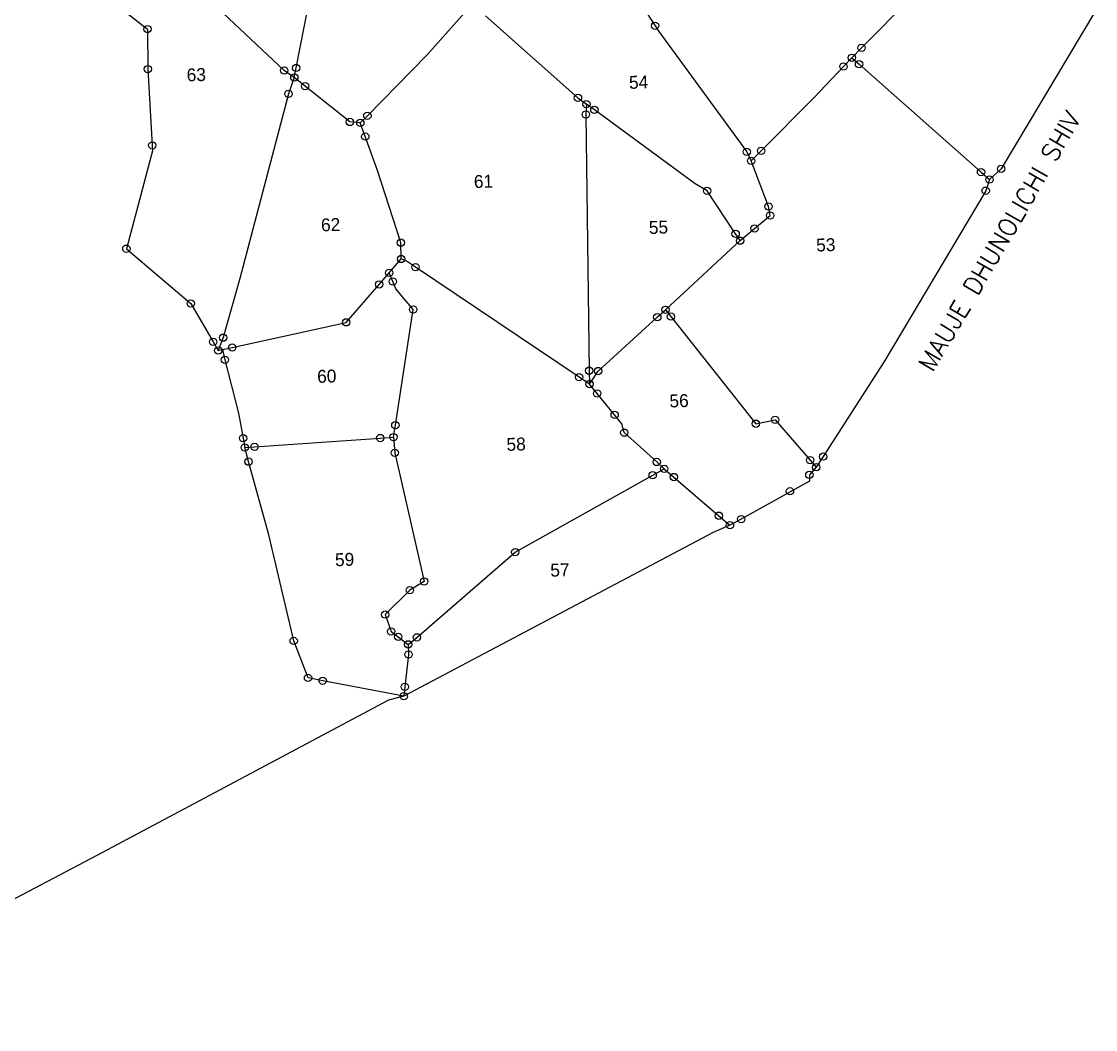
# Model space of a CAD drawing. Header units: metres. Extents: x 266683 to 269478, y 2139912 to 2141851.
# Drawn here: x 267767 to 268516, y 2139926 to 2140628 of the extents above; entities that cross this region are included whole.
import ezdxf

# ---------------------------------------------------------------- set-up
doc = ezdxf.new("R2010")
doc.units = ezdxf.units.M
for name, color, linetype in [('POLY_PARCEL', 6, 'Continuous'), ('SYM_STONE', 1, 'Continuous'), ('TEXT_MAPOUT', 7, 'Continuous'), ('TEXT_PARCEL', 7, 'Continuous'), ('V_BOUND_LINE', 7, 'Continuous')]:
    doc.layers.add(name, color=color, linetype=linetype)
doc.styles.get("Standard").update_dxf_attribs({"font": 'simplex.shx'})
doc.styles.add('TEXT_MAP', font='', dxfattribs={"height": 2})
doc.styles.get('TEXT_MAP').set_extended_font_data('Kruti Dev 050')

msp = doc.modelspace()

# ---------------------------------------------------------------- linework, layer by layer
at = {"layer": 'POLY_PARCEL'}
for p, q in [((267950.23, 2140594.13), (267840.41, 2140697.42)), ((268352.57, 2140609.98), (268393.08, 2140650.99)), ((267837.67, 2140636.54), (267854.89, 2140623.08)), ((267958.55, 2140595.95), (267967.4, 2140640.96)), ((268049.63, 2140604.96), (268077.86, 2140636.64)), ((268090.55, 2140632.31), (268154.92, 2140575.11)), ((268202.69, 2140634.58), (268208.64, 2140625.38)), ((267854.89, 2140623.08), (267855.07, 2140595.18)), ((268208.64, 2140625.38), (268211.31, 2140621.25)), ((268211.31, 2140621.25), (268272.52, 2140537.47)), ((268345.77, 2140603.09), (268352.57, 2140609.98)), ((268008.13, 2140562.64), (268049.63, 2140604.96)), ((268340.02, 2140597.01), (268345.77, 2140603.09)), ((268345.77, 2140603.09), (268350.79, 2140598.64)), ((268350.79, 2140598.64), (268435.83, 2140523.39)), ((267855.07, 2140595.18), (267858.23, 2140541.98)), ((267957.23, 2140589.27), (267950.23, 2140594.13)), ((267957.23, 2140589.27), (267958.55, 2140595.95)), ((268319.57, 2140575.35), (268340.02, 2140597.01)), ((267957.23, 2140589.27), (267953.14, 2140577.87)), ((267995.97, 2140558.3), (267957.23, 2140589.27)), ((267953.14, 2140577.87), (267919.25, 2140449.24)), ((268154.92, 2140575.11), (268160.78, 2140570.79)), ((268160.78, 2140570.79), (268160.43, 2140563.55)), ((268166.33, 2140566.71), (268160.78, 2140570.79)), ((268282.58, 2140538.14), (268319.57, 2140575.35)), ((268003.23, 2140557.64), (268008.13, 2140562.64)), ((268160.43, 2140563.55), (268162.76, 2140384.9)), ((268236.57, 2140515.08), (268166.33, 2140566.71)), ((268003.23, 2140557.64), (267995.97, 2140558.3)), ((268006.71, 2140548.09), (268003.23, 2140557.64)), ((268015.29, 2140524.47), (268006.71, 2140548.09)), ((267858.46, 2140538.21), (267840.16, 2140469.96)), ((267858.23, 2140541.98), (267858.46, 2140538.21)), ((268275.64, 2140531.16), (268282.58, 2140538.14)), ((268272.52, 2140537.47), (268275.64, 2140531.16)), ((268287.78, 2140499.36), (268275.64, 2140531.16)), ((268031.51, 2140474.17), (268015.29, 2140524.47)), ((268435.83, 2140523.39), (268441.71, 2140518.19)), ((268244.88, 2140510.27), (268236.57, 2140515.08)), ((268264.81, 2140480.28), (268244.88, 2140510.27)), ((268288.89, 2140493.1), (268287.78, 2140499.36)), ((268278.02, 2140483.99), (268288.89, 2140493.1)), ((268267.95, 2140475.55), (268264.81, 2140480.28)), ((268267.95, 2140475.55), (268278.02, 2140483.99)), ((268031.66, 2140462.77), (268031.51, 2140474.17)), ((268215.91, 2140427.39), (268267.95, 2140475.55)), ((267840.16, 2140469.96), (267885.03, 2140431.75)), ((268023.32, 2140453.16), (268031.66, 2140462.77)), ((268035.37, 2140461.31), (268031.66, 2140462.77)), ((268041.74, 2140457.06), (268035.37, 2140461.31)), ((268155.68, 2140380.47), (268041.74, 2140457.06)), ((267919.25, 2140449.24), (267907.64, 2140407.93)), ((268016.31, 2140445.08), (268023.32, 2140453.16)), ((268025.9, 2140447.11), (268023.32, 2140453.16)), ((267993.34, 2140418.61), (268016.31, 2140445.08)), ((268028.07, 2140442.03), (268025.9, 2140447.11)), ((268040.02, 2140427.61), (268028.07, 2140442.03)), ((267885.03, 2140431.75), (267900.72, 2140404.99)), ((268027.64, 2140346.9), (268040.02, 2140427.61)), ((268210.21, 2140422.19), (268215.91, 2140427.39)), ((268215.91, 2140427.39), (268219.71, 2140422.6)), ((267913.99, 2140401.12), (267993.34, 2140418.61)), ((268169.01, 2140384.67), (268210.21, 2140422.19)), ((268219.71, 2140422.6), (268278.93, 2140347.96)), ((267900.72, 2140404.99), (267904.25, 2140398.97)), ((267907.64, 2140407.93), (267904.25, 2140398.97)), ((267904.25, 2140398.97), (267907.06, 2140399.59)), ((267907.06, 2140399.59), (267913.99, 2140401.12)), ((267907.06, 2140399.59), (267908.88, 2140392.47)), ((267908.88, 2140392.47), (267918.4, 2140355.32)), ((268162.76, 2140384.9), (268162.92, 2140375.6)), ((268162.92, 2140375.6), (268169.01, 2140384.67)), ((268162.92, 2140375.6), (268155.68, 2140380.47)), ((268168.31, 2140368.99), (268162.92, 2140375.6)), ((268180.49, 2140354.07), (268168.31, 2140368.99)), ((267918.4, 2140355.32), (267921.49, 2140337.86)), ((268185.53, 2140347.89), (268180.49, 2140354.07)), ((268026.37, 2140338.62), (268027.64, 2140346.9)), ((268187.2, 2140341.7), (268185.53, 2140347.89)), ((268278.93, 2140347.96), (268292.38, 2140350.65)), ((268292.38, 2140350.65), (268316.75, 2140322.48)), ((267921.49, 2140337.86), (267922.65, 2140331.34)), ((267929.53, 2140331.82), (268017.13, 2140337.97)), ((268017.13, 2140337.97), (268026.37, 2140338.62)), ((268026.37, 2140338.62), (268027.19, 2140327.68)), ((268209.82, 2140321.26), (268187.2, 2140341.7)), ((267922.65, 2140331.34), (267929.53, 2140331.82)), ((267925.35, 2140321.49), (267922.65, 2140331.34)), ((267939.36, 2140270.49), (267925.35, 2140321.49)), ((268027.19, 2140327.68), (268047.67, 2140238)), ((268215.05, 2140316.53), (268209.82, 2140321.26)), ((268316.75, 2140322.48), (268320.99, 2140317.57)), ((268206.98, 2140312.01), (268215.05, 2140316.53)), ((268215.05, 2140316.53), (268221.73, 2140310.78)), ((268111.23, 2140258.46), (268206.98, 2140312.01)), ((268221.73, 2140310.78), (268253.09, 2140283.81)), ((268253.09, 2140283.81), (268260.85, 2140277.13)), ((267956.78, 2140196.49), (267939.36, 2140270.49)), ((268042.69, 2140199.01), (268111.23, 2140258.46)), ((268037.68, 2140231.91), (268020.59, 2140214.85)), ((268047.67, 2140238), (268037.68, 2140231.91)), ((268020.59, 2140214.85), (268024.67, 2140203.13)), ((268024.67, 2140203.13), (268029.69, 2140199.32)), ((267966.78, 2140170.72), (267956.78, 2140196.49)), ((268029.69, 2140199.32), (268036.52, 2140194.13)), ((268036.52, 2140194.13), (268042.69, 2140199.01)), ((268036.52, 2140194.13), (268036.83, 2140187.02)), ((268036.83, 2140187.02), (268034.24, 2140164.51)), ((267977, 2140168.77), (267966.78, 2140170.72)), ((268033.5, 2140158.02), (267977, 2140168.77)), ((268034.24, 2140164.51), (268033.5, 2140158.02))]:
    msp.add_line(p, q, dxfattribs=at)
at = {"layer": 'SYM_STONE'}
for centre in [(268208.64, 2140625.38), (267854.89, 2140623.08), (268345.77, 2140603.09), (268352.57, 2140609.98), (267958.55, 2140595.95), (268340.02, 2140597.01), (268350.79, 2140598.64), (267855.07, 2140595.18), (267950.23, 2140594.13), (267957.23, 2140589.27), (267964.81, 2140583.21), (267953.14, 2140577.87), (268154.92, 2140575.11), (268160.78, 2140570.79), (268166.33, 2140566.71), (267995.97, 2140558.3), (268008.13, 2140562.64), (268160.43, 2140563.55), (268003.23, 2140557.64), (268006.71, 2140548.09), (267858.23, 2140541.98), (268272.52, 2140537.47), (268282.58, 2140538.14), (268275.64, 2140531.16), (268435.83, 2140523.39), (268449.79, 2140525.59), (268441.71, 2140518.19), (268244.88, 2140510.27), (268439.08, 2140510.38), (268287.78, 2140499.36), (268288.89, 2140493.1), (268278.02, 2140483.99), (268264.81, 2140480.28), (267840.16, 2140469.96), (268031.51, 2140474.17), (268267.95, 2140475.55), (268031.66, 2140462.77), (268023.32, 2140453.16), (268041.74, 2140457.06), (268025.9, 2140447.11), (268016.31, 2140445.08), (267885.03, 2140431.75), (268040.02, 2140427.61), (268215.91, 2140427.39), (267993.34, 2140418.61), (268210.21, 2140422.19), (268219.71, 2140422.6), (267900.72, 2140404.99), (267907.64, 2140407.93), (267913.99, 2140401.12), (267904.25, 2140398.97), (267908.88, 2140392.47), (268155.68, 2140380.47), (268162.76, 2140384.9), (268169.01, 2140384.67), (268162.92, 2140375.6), (268168.31, 2140368.99), (268180.49, 2140354.07), (268292.38, 2140350.65), (268027.64, 2140346.9), (268187.2, 2140341.7), (268278.93, 2140347.96), (267921.49, 2140337.86), (268017.13, 2140337.97), (268026.37, 2140338.62), (267922.65, 2140331.34), (267929.53, 2140331.82), (268027.19, 2140327.68), (267925.35, 2140321.49), (268209.82, 2140321.26), (268316.75, 2140322.48), (268325.78, 2140325.01), (268206.98, 2140312.01), (268215.05, 2140316.53), (268316.19, 2140312.35), (268320.99, 2140317.57), (268221.73, 2140310.78), (268302.67, 2140300.85), (268253.09, 2140283.81), (268268.67, 2140281.4), (268260.85, 2140277.13), (268111.23, 2140258.46), (268047.67, 2140238), (268037.68, 2140231.91), (268020.59, 2140214.85), (268024.67, 2140203.13), (268029.69, 2140199.32), (268042.69, 2140199.01), (267956.78, 2140196.49), (268036.52, 2140194.13), (268036.83, 2140187.02), (267966.78, 2140170.72), (267977, 2140168.77), (268034.24, 2140164.51), (268033.5, 2140158.02)]:
    msp.add_circle(centre, 2.55, dxfattribs=at)
at = {"layer": 'V_BOUND_LINE'}
for p, q in [((268515.63, 2140635.8), (268449.79, 2140525.59)), ((268449.79, 2140525.59), (268441.71, 2140518.19)), ((268441.71, 2140518.19), (268439.08, 2140510.38)), ((268439.08, 2140510.38), (268368.2, 2140390.77)), ((268368.2, 2140390.77), (268325.78, 2140325.01)), ((268325.78, 2140325.01), (268320.99, 2140317.57)), ((268320.99, 2140317.57), (268316.19, 2140312.35)), ((268316.32, 2140307.9), (268268.67, 2140281.4)), ((268316.19, 2140312.35), (268316.32, 2140307.9)), ((268260.85, 2140277.13), (268249.16, 2140272.06)), ((268268.67, 2140281.4), (268260.85, 2140277.13)), ((268249.16, 2140272.06), (268033.5, 2140158.02)), ((268033.5, 2140158.02), (268022.78, 2140155.14)), ((268022.78, 2140155.14), (267819.5, 2140046.88)), ((267819.5, 2140046.88), (267589.7, 2139925.61))]:
    msp.add_line(p, q, dxfattribs=at)

# ---------------------------------------------------------------- texts
at = {"layer": 'TEXT_MAPOUT'}
msp.add_text('MAUJE DHUNOLICHI SHIV', height=12.5068, rotation=59.72609, dxfattribs=at).set_placement((268402.17, 2140383.15))
at = {"layer": 'TEXT_PARCEL', "style": 'TEXT_MAP'}
for s, p in [('63', (267882.33, 2140586.54)), ('54', (268190.61, 2140581.36)), ('61', (268082.48, 2140512.21)), ('62', (267975.95, 2140481.99)), ('55', (268204.47, 2140480.17)), ('53', (268321.07, 2140467.95)), ('60', (267973.28, 2140376.38)), ('56', (268218.81, 2140359.25)), ('58', (268105.25, 2140328.98)), ('59', (267985.72, 2140248.59)), ('57', (268135.77, 2140241.28))]:
    msp.add_text(s, height=9.005, rotation=1.65137, dxfattribs=at).set_placement(p)

doc.saveas('drawing.dxf')
